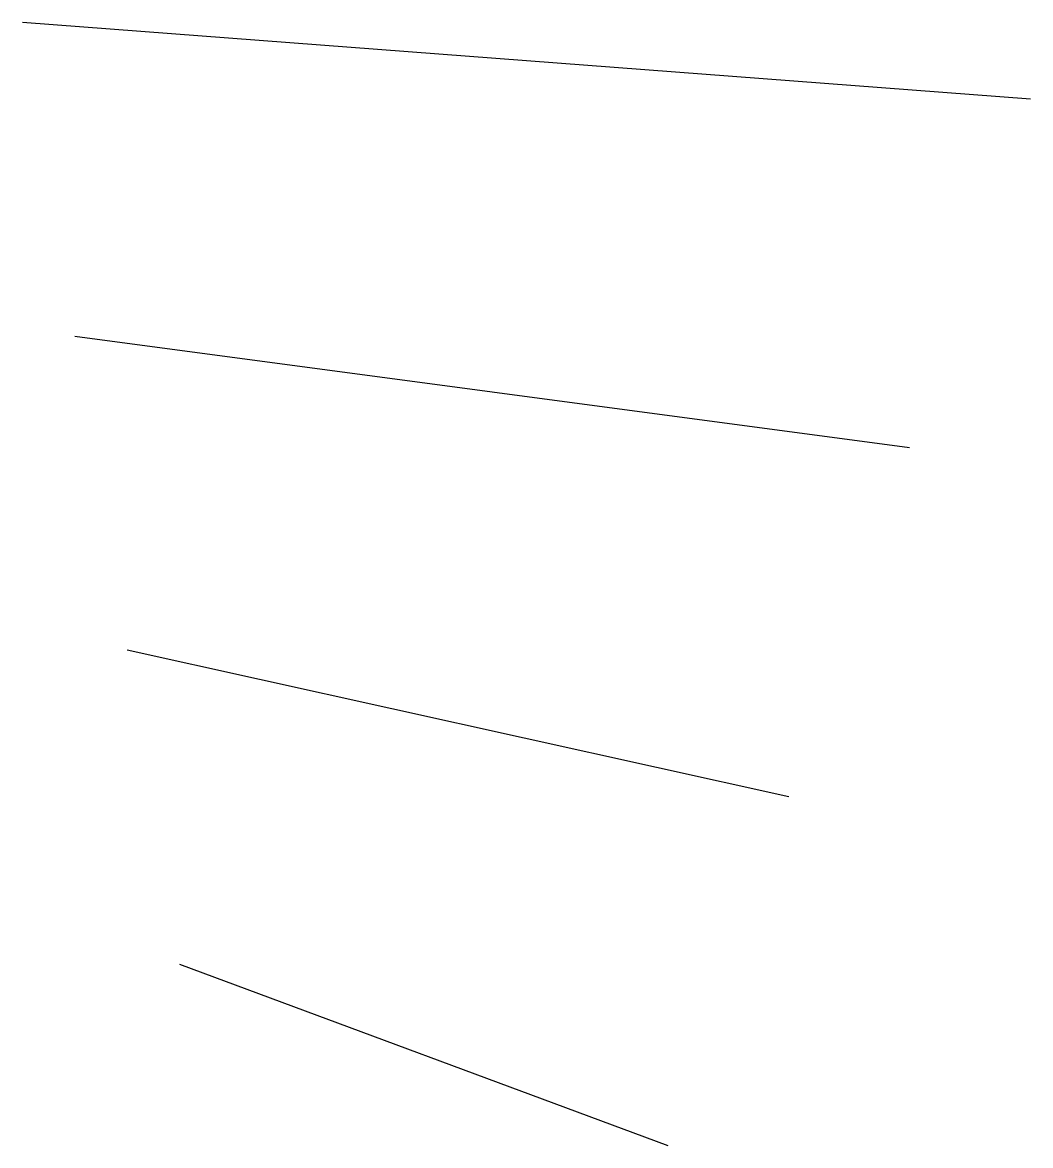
# Model space of a CAD drawing. Units: millimetres at full size, sheet at 1:100. Extents: x -12061 to 5633, y -15551 to 4163.
import ezdxf

# ---------------------------------------------------------------- set-up
doc = ezdxf.new("R2010")
doc.units = ezdxf.units.MM
doc.header["$LTSCALE"] = 100
doc.layers.add('0-0', color=7, linetype='Continuous')

msp = doc.modelspace()

# ---------------------------------------------------------------- linework, layer by layer
at = {"layer": '0-0'}
for p, q in [((5632.7, 2816.3), (-12061.2, 4163.3)), ((3510.2, -3306.1), (-11142.9, -1346.9)), ((1387.8, -9428.6), (-10224.5, -6857.1)), ((-9306.1, -12367.3), (-734.7, -15551))]:
    msp.add_line(p, q, dxfattribs=at)

doc.saveas('drawing.dxf')
